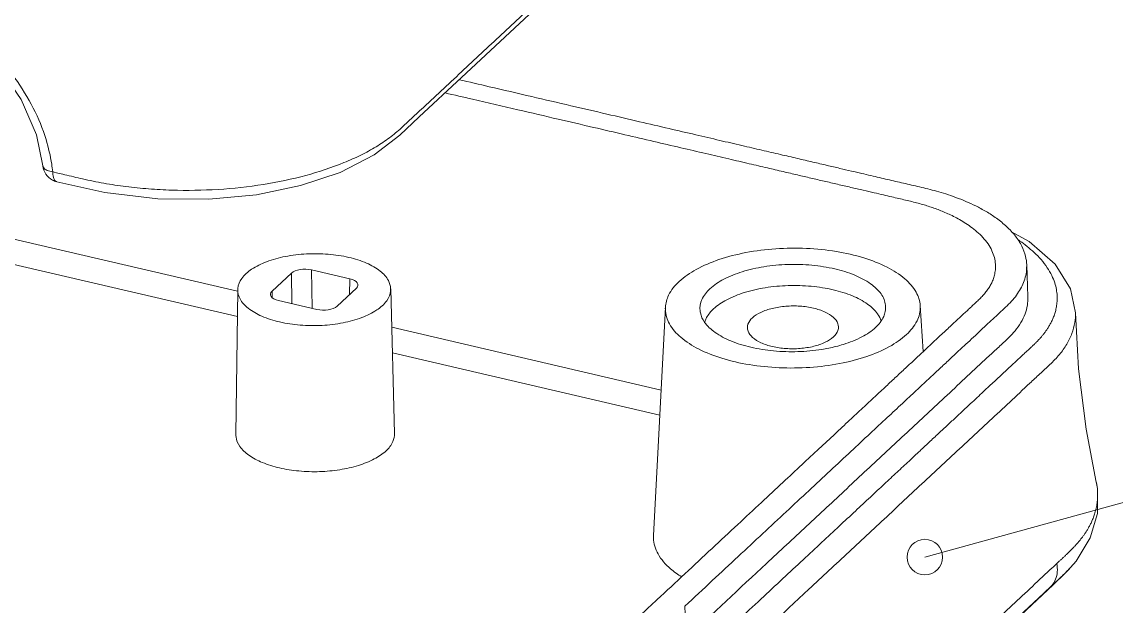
# Model space of a CAD drawing. Header units: millimetres. Extents: x 1204 to 1781, y 423 to 610.
# Drawn here: x 1660.84 to 1680.36, y 460.77 to 471.19 of the extents above; entities that cross this region are included whole.
import ezdxf

# ---------------------------------------------------------------- set-up
doc = ezdxf.new("R2010")
doc.units = ezdxf.units.MM
doc.layers.add('dim', color=82, linetype='Continuous', lineweight=9)
doc.layers.add('from', color=7, linetype='Continuous', lineweight=13)
doc.dimstyles.new('ISO', dxfattribs={"dimscale": 0.6, "dimtxt": 2.5, "dimasz": 2.5, "dimexe": 1.25, "dimexo": 0.625, "dimtad": 0, "dimdsep": 46, "dimtxsty": 'Standard', "dimblk": 'OPEN', "dimcen": 0, "dimclrd": 4, "dimclre": 4, "dimadec": 0, "dimazin": 0, "dimtfac": 1, "dimtofl": 0, "dimtmove": 0, "dimatfit": 3, "dimfxl": 1, "dimarcsym": 0})

# ---------------------------------------------------------------- blocks, each defined once
blk = doc.blocks.new('_Open')
at = {"color": 0, "linetype": 'ByBlock', "lineweight": -2}
for p, q in [((-1, 0.167), (0, 0)), ((-1, -0.167), (0, 0)), ((0, 0), (-1, 0))]:
    blk.add_line(p, q, dxfattribs=at)
blk = doc.blocks.new('u32')
at = {"color": 7, "linetype": 'Continuous'}
for p, q in [((-30.26, 59.268), (1.173, 51.948)), ((-30.241, 58.567), (1.173, 51.252)), ((-4.169, 55.39), (-4.169, 55.39)), ((-3.897, 55.225), (-3.755, 55.192)), ((-3.755, 55.192), (-3.623, 55.161)), ((-3.784, 54.955), (-3.785, 54.956)), ((22.876, 51.794), (22.844, 52.676)), ((2.124, 51.952), (2.657, 52.449)), ((2.67, 51.609), (2.657, 52.449)), ((3.226, 51.479), (3.21, 52.537)), ((3.21, 52.537), (4.259, 52.293)), ((4.251, 51.857), (4.259, 52.293)), ((1.132, 48.015), (1.182, 51.987)), ((4.44, 52.034), (3.908, 51.537)), ((5.489, 48.046), (5.382, 52.017)), ((2.13, 51.78), (2.124, 51.952)), ((3.354, 51.449), (2.305, 51.694)), ((12.923, 51.508), (12.597, 45.244)), ((19.92, 51.559), (20.005, 50.295)), ((24.183, 51.36), (24.183, 51.359)), ((5.41, 50.961), (12.805, 49.239)), ((5.429, 50.261), (12.769, 48.551)), ((24.752, 46.713), (24.751, 46.716)), ((23.574, 43.894), (23.901, 44.214)), ((23.901, 44.214), (24.069, 44.394)), ((24.045, 44.368), (24.069, 44.394)), ((20.878, 41.38), (23.574, 43.894)), ((23.303, 43.655), (23.534, 43.871)), ((23.534, 43.871), (23.407, 43.738)), ((15.073, 35.984), (23.303, 43.655)), ((23.407, 43.738), (23.407, 43.737)), ((13.461, 43.307), (13.491, 42.419))]:
    blk.add_line(p, q, dxfattribs=at)
for points in [[(6.168, 56.735), (7.324, 57.812), (21.272, 70.811)], [(-8.906, 60.315), (-8.068, 60.051), (-7.091, 59.566), (-6.18, 58.91), (-5.389, 58.113), (-4.765, 57.209), (-4.346, 56.24), (-4.169, 55.39)], [(-3.784, 54.955), (-2.466, 54.661), (-1.01, 54.485), (0.39, 54.474), (1.701, 54.6), (2.907, 54.848), (3.993, 55.211), (4.93, 55.689), (5.63, 56.232), (6.168, 56.735)], [(24.183, 51.36), (24.046, 52.02), (23.625, 52.697), (22.913, 53.318), (22.422, 53.584)], [(24.752, 46.713), (24.475, 48.163), (24.27, 49.819), (24.183, 51.359)], [(24.045, 44.367), (24.197, 44.545), (24.586, 45.179), (24.783, 45.847), (24.785, 46.534), (24.751, 46.716)]]:
    blk.add_lwpolyline(points, dxfattribs=at)
for centre, radius, start, end in [((-3.672, 55.442), 0.5, 186.0024, 242.3943), ((-8.446, 54.738), 4.575, 6.1081, 8.8143), ((-3.67, 55.446), 0.504, 242.4588, 256.871), ((14.617, 50.926), 0.636, 156.3354, 165.3887), ((14.644, 50.914), 0.665, 151.9856, 156.3247), ((18.067, 50.857), 0.829, 33.4194, 34.629), ((23.119, 46.348), 1.673, 12.063, 12.5943), ((23.161, 46.356), 1.631, 4.1299, 12.0968), ((19.937, 48.175), 5.602, 314.2585, 316.0147), ((20.969, 47.181), 4.169, 316.0055, 317.5557)]:
    blk.add_arc(centre, radius, start, end, dxfattribs=at)
for centre, ratio, start_param, end_param in [((3.024, 52.363), 0.470141, 1.098141, 2.668633), ((4.073, 52.119), 0.469909, 5.810251, 7.380743), ((2.491, 51.867), 0.469909, 2.668658, 4.23915), ((3.541, 51.623), 0.470141, -2.043451, -0.47296)]:
    blk.add_ellipse(centre, major_axis=(0.412, 0.003), ratio=ratio, start_param=start_param, end_param=end_param, dxfattribs=at)
for points, start_tangent, end_tangent in [([(-3.623, 55.161), (-3.568, 55.148), (-3.075, 55.033), (-2.787, 54.97), (-2.492, 54.914), (-1.887, 54.823), (-1.264, 54.759), (-0.631, 54.725), (0.643, 54.745), (1.888, 54.882), (3.055, 55.129), (4.1, 55.479), (4.564, 55.688), (4.982, 55.916), (5.351, 56.163), (5.516, 56.293), (5.668, 56.426), (5.943, 56.683), (6.219, 56.94), (6.771, 57.454), (7.322, 57.967), (7.874, 58.481), (8.976, 59.509), (10.079, 60.537), (11.182, 61.565), (12.285, 62.593), (14.307, 64.478)], (0.973735, -0.227685), (0.731534, 0.681805)), ([(-8.854, 60.481), (-8.083, 60.227), (-7.191, 59.797), (-6.346, 59.237), (-5.584, 58.565), (-4.937, 57.802), (-4.43, 56.975), (-4.079, 56.11), (-3.925, 55.439)], (0.967459, -0.25303), (0.153112, -0.988209)), ([(22.844, 52.676), (22.811, 52.909), (22.709, 53.187), (22.533, 53.464), (22.293, 53.724), (22.014, 53.951), (21.727, 54.138), (21.445, 54.29), (21.169, 54.417), (20.895, 54.525), (20.624, 54.619), (20.367, 54.696), (20.13, 54.758), (19.904, 54.813), (19.682, 54.864), (19.462, 54.915), (19.243, 54.966), (19.023, 55.017), (18.8, 55.069), (18.566, 55.124), (18.313, 55.183), (18.03, 55.248), (17.713, 55.322), (17.361, 55.404), (16.972, 55.495), (16.547, 55.594), (16.082, 55.702), (15.576, 55.82), (15.022, 55.949), (14.417, 56.09), (13.755, 56.244), (13.024, 56.414), (12.214, 56.603), (11.317, 56.812), (10.33, 57.041), (9.255, 57.292), (8.089, 57.563), (7.264, 57.756)], (-0.03715, 0.99931), (-0.973942, 0.226795)), ([(6.876, 57.394), (7.628, 57.219), (8.876, 56.929), (9.981, 56.672), (10.95, 56.446), (11.814, 56.245), (12.604, 56.061), (13.346, 55.888), (14.034, 55.728), (14.662, 55.581), (15.227, 55.45), (15.724, 55.334), (16.159, 55.233), (16.552, 55.141), (16.921, 55.055), (17.285, 54.971), (17.651, 54.885), (18.016, 54.801), (18.357, 54.721), (18.655, 54.652), (18.912, 54.592), (19.137, 54.539), (19.336, 54.493), (19.52, 54.451), (19.693, 54.409), (19.861, 54.366), (20.024, 54.32), (20.182, 54.27), (20.336, 54.217), (20.486, 54.16), (20.637, 54.096), (20.794, 54.024), (20.959, 53.939), (21.13, 53.839), (21.305, 53.721), (21.478, 53.584), (21.641, 53.425), (21.782, 53.248), (21.889, 53.061), (21.956, 52.875), (21.986, 52.697), (21.988, 52.618)], (0.973942, -0.226795), (-0.01252, -0.999922)), ([(-3.897, 55.225), (-4.05, 55.266), (-4.145, 55.334), (-4.168, 55.39)], (-0.983575, 0.180502), (-0.137114, 0.990555)), ([(-3.784, 54.957), (-3.828, 54.98), (-3.878, 55.075), (-3.897, 55.225)], (-0.965863, 0.259053), (-0.056086, 0.998426)), ([(22.594, 53.369), (22.656, 53.328), (22.853, 53.182), (23.048, 53.013), (23.237, 52.819), (23.408, 52.596), (23.532, 52.38), (23.613, 52.18), (23.659, 51.995), (23.679, 51.826), (23.678, 51.668), (23.66, 51.523), (23.631, 51.393), (23.593, 51.276), (23.55, 51.17), (23.503, 51.073), (23.454, 50.987), (23.406, 50.91), (23.358, 50.842), (23.31, 50.778), (23.259, 50.715), (23.205, 50.653), (23.147, 50.59), (23.085, 50.528), (23.023, 50.468), (22.958, 50.406), (22.882, 50.336), (22.796, 50.256), (22.698, 50.166), (22.592, 50.067), (22.481, 49.963), (22.366, 49.856), (22.249, 49.746), (22.126, 49.632), (21.995, 49.51), (21.852, 49.377), (21.694, 49.23), (21.525, 49.072), (21.343, 48.902), (21.147, 48.72), (20.935, 48.522), (20.705, 48.308), (20.459, 48.079), (20.196, 47.834), (19.915, 47.571), (19.612, 47.289), (19.285, 46.985), (18.933, 46.656), (18.551, 46.301), (18.14, 45.917), (17.697, 45.504), (17.219, 45.059), (16.704, 44.578), (16.148, 44.061), (15.549, 43.503), (14.904, 42.901), (14.208, 42.252)], (0.832527, -0.553985), (-0.731534, -0.681805)), ([(4.232, 52.879), (3.667, 52.966), (3.067, 52.974), (2.49, 52.903), (1.972, 52.757), (1.565, 52.551), (1.293, 52.298), (1.184, 52.023), (1.182, 51.987)], (-0.973942, 0.226795), (-0.003104, -0.999995)), ([(5.381, 52.017), (5.319, 52.244), (5.095, 52.502), (4.721, 52.72), (4.232, 52.879)], (-0.036969, 0.999316), (-0.973942, 0.226795)), ([(13.301, 52.215), (13.771, 52.547), (14.394, 52.817), (15.136, 53.01), (15.952, 53.115), (16.796, 53.126), (17.618, 53.041), (18.37, 52.865), (19.01, 52.61), (19.498, 52.29), (19.809, 51.922), (19.92, 51.559)], (0.731534, 0.681805), (0.06833, -0.997663)), ([(21.988, 52.618), (21.983, 52.535), (21.958, 52.392), (21.919, 52.267), (21.87, 52.157), (21.812, 52.054), (21.743, 51.955), (21.664, 51.856), (21.573, 51.76), (21.475, 51.665), (21.375, 51.572), (21.274, 51.479), (21.172, 51.383), (21.067, 51.286), (20.963, 51.188), (20.856, 51.088), (20.741, 50.981), (20.614, 50.863), (20.472, 50.731), (20.314, 50.584), (20.141, 50.423), (19.951, 50.246), (19.743, 50.051), (19.513, 49.837), (19.261, 49.602), (18.984, 49.344), (18.679, 49.06), (18.345, 48.748), (17.979, 48.408), (17.581, 48.036), (17.148, 47.633), (16.675, 47.192), (16.15, 46.703), (15.562, 46.155), (14.909, 45.546), (14.204, 44.889), (13.461, 44.197), (12.698, 43.485)], (-0.01252, -0.999922), (-0.731534, -0.681805)), ([(13.461, 43.307), (14.212, 44.007), (14.923, 44.669), (15.598, 45.299), (16.242, 45.899), (16.858, 46.473), (17.451, 47.025), (18.018, 47.554), (18.544, 48.045), (19.014, 48.482), (19.431, 48.871), (19.808, 49.222), (20.148, 49.54), (20.453, 49.823), (20.72, 50.073), (20.957, 50.294), (21.175, 50.496), (21.383, 50.69), (21.586, 50.88), (21.779, 51.06), (21.96, 51.228), (22.135, 51.391), (22.307, 51.553), (22.464, 51.717), (22.595, 51.887), (22.698, 52.059), (22.775, 52.236), (22.826, 52.43), (22.844, 52.652), (22.844, 52.676)], (0.731534, 0.681805), (-0.03715, 0.99931)), ([(18.961, 51.394), (18.968, 51.567), (18.846, 51.874), (18.558, 52.154), (18.125, 52.389), (17.576, 52.563), (16.948, 52.663), (16.284, 52.684), (15.63, 52.623), (15.03, 52.484), (14.524, 52.278), (14.148, 52.017)], (0.189197, 0.981939), (-0.731534, -0.681805)), ([(1.182, 51.987), (1.245, 51.742), (1.47, 51.484), (1.843, 51.266), (2.332, 51.107)], (-0.003104, -0.999995), (0.973942, -0.226795)), ([(2.332, 51.107), (2.897, 51.02), (3.497, 51.012), (4.074, 51.083), (4.592, 51.229), (4.999, 51.435), (5.272, 51.688), (5.38, 51.963), (5.381, 52.017)], (0.973942, -0.226795), (-0.036969, 0.999316)), ([(12.923, 51.508), (13.013, 51.84), (13.301, 52.215)], (0.055962, 0.998433), (0.731534, 0.681805)), ([(14.148, 52.017), (13.927, 51.721), (13.876, 51.409), (13.884, 51.357)], (-0.731534, -0.681805), (0.205239, -0.978712)), ([(18.749, 51.328), (18.474, 51.597), (18.058, 51.822), (17.532, 51.989), (16.93, 52.085), (16.294, 52.105), (15.667, 52.046), (15.091, 51.913), (14.607, 51.715), (14.246, 51.466)], (-0.568231, 0.822869), (-0.731534, -0.681805)), ([(22.876, 51.794), (22.862, 51.564), (22.798, 51.326), (22.684, 51.091), (22.523, 50.863), (22.425, 50.753), (22.309, 50.637), (22.04, 50.387), (21.762, 50.128), (21.212, 49.615), (20.66, 49.101), (20.109, 48.587), (19.006, 47.559), (17.903, 46.531), (16.8, 45.503), (15.697, 44.475), (13.491, 42.419)], (0.03689, -0.999319), (-0.731534, -0.681805)), ([(19.543, 50.761), (19.074, 50.429), (18.45, 50.158), (17.708, 49.965), (16.892, 49.86), (16.048, 49.85), (15.226, 49.935), (14.474, 50.11), (13.835, 50.365), (13.346, 50.686), (13.036, 51.053), (12.923, 51.445), (12.923, 51.508)], (-0.731534, -0.681805), (0.055962, 0.998433)), ([(14.246, 51.466), (14.056, 51.227)], (-0.731534, -0.681805), (-0.469262, -0.883059)), ([(17.675, 50.973), (17.66, 51.058), (17.539, 51.232), (17.308, 51.379), (16.992, 51.485), (16.619, 51.54), (16.228, 51.537), (15.857, 51.478), (15.541, 51.368), (15.311, 51.218)], (-0.024623, 0.999697), (-0.731534, -0.681805)), ([(18.696, 50.958), (18.917, 51.255), (18.961, 51.394)], (0.731534, 0.681805), (0.189197, 0.981939)), ([(19.92, 51.559), (19.922, 51.53), (19.832, 51.135), (19.543, 50.761)], (0.06833, -0.997663), (-0.731534, -0.681805)), ([(13.884, 51.357), (13.998, 51.102), (14.286, 50.821), (14.719, 50.586), (15.268, 50.412), (15.896, 50.312), (16.56, 50.292), (17.214, 50.353), (17.602, 50.432)], (0.205239, -0.978712), (0.969847, 0.243716)), ([(24.183, 51.359), (24.165, 51.09), (24.085, 50.792), (23.943, 50.498), (23.741, 50.213), (23.617, 50.074), (23.48, 49.937), (23.204, 49.68), (22.929, 49.423), (22.377, 48.909), (21.826, 48.395), (21.274, 47.881), (20.171, 46.854), (19.068, 45.826), (17.966, 44.798), (16.863, 43.77), (14.657, 41.714)], (0.024049, -0.999711), (-0.731534, -0.681805)), ([(15.311, 51.218), (15.191, 51.042), (15.177, 50.955)], (-0.731534, -0.681805), (-0.01049, -0.999945)), ([(18.844, 51.139), (18.759, 51.314)], (-0.302489, 0.953153), (-0.550733, 0.834682)), ([(15.177, 50.955), (15.192, 50.858), (15.313, 50.684), (15.544, 50.537), (15.86, 50.431), (16.233, 50.377), (16.624, 50.379), (16.995, 50.438), (17.311, 50.548), (17.541, 50.699)], (-0.01049, -0.999945), (0.731534, 0.681805)), ([(17.541, 50.699), (17.661, 50.874), (17.675, 50.973)], (0.731534, 0.681805), (-0.024623, 0.999697)), ([(17.602, 50.432), (17.815, 50.491), (18.32, 50.698), (18.696, 50.958)], (0.969847, 0.243716), (0.731534, 0.681805)), ([(1.133, 48.015), (1.135, 47.954), (1.241, 47.69), (1.485, 47.453), (1.857, 47.251), (2.325, 47.102)], (-0.020608, -0.999788), (0.973942, -0.226795)), ([(2.325, 47.102), (2.861, 47.017), (3.431, 46.999), (3.985, 47.051), (4.502, 47.17), (4.931, 47.346), (5.254, 47.569), (5.443, 47.823), (5.489, 48.047)], (0.973942, -0.226795), (-0.018952, 0.99982)), ([(23.67, 44.477), (23.735, 44.537), (23.798, 44.595), (23.86, 44.653), (23.921, 44.711), (23.982, 44.77), (24.043, 44.83), (24.104, 44.893), (24.166, 44.957), (24.225, 45.023), (24.281, 45.087), (24.334, 45.152), (24.384, 45.217), (24.431, 45.283), (24.476, 45.35), (24.52, 45.421), (24.564, 45.499), (24.609, 45.588), (24.653, 45.688), (24.696, 45.802), (24.734, 45.928), (24.765, 46.066), (24.785, 46.218), (24.791, 46.384), (24.787, 46.473)], (0.730528, 0.682883), (-0.071809, 0.997418)), ([(13.374, 44.109), (13.065, 44.333), (12.721, 44.741), (12.596, 45.174), (12.597, 45.243)], (-0.85046, 0.526039), (0.05591, 0.998436)), ([(15.21, 36.591), (17.416, 38.647), (18.519, 39.675), (19.621, 40.703), (20.724, 41.731), (21.827, 42.759), (22.379, 43.273), (22.93, 43.786), (23.482, 44.301), (23.67, 44.477)], (0.731534, 0.681805), (0.731884, 0.68143)), ([(23.534, 43.871), (23.638, 44.044), (23.684, 44.251), (23.67, 44.477)], (0.64991, 0.760011), (-0.18901, 0.981975)), ([(23.534, 43.871), (23.599, 43.93), (23.662, 43.989), (23.723, 44.046), (23.785, 44.104), (23.846, 44.164)], (0.730769, 0.682624), (0.715697, 0.698411)), ([(12.698, 43.485), (11.764, 42.615), (10.896, 41.806), (10.089, 41.054), (9.338, 40.354), (8.64, 39.704), (7.992, 39.099), (7.389, 38.537), (6.829, 38.015), (6.309, 37.531), (5.827, 37.082), (5.38, 36.665), (4.967, 36.28), (4.586, 35.925), (4.234, 35.598), (3.913, 35.298), (3.569, 35.02), (3.08, 34.742), (2.408, 34.48), (1.543, 34.267), (0.591, 34.15), (-0.32, 34.133), (-1.106, 34.193), (-1.766, 34.302), (-2.361, 34.438)], (-0.731534, -0.681805), (-0.973611, 0.228214))]:
    blk.add_spline(points, degree=3, dxfattribs=dict(at, start_tangent=start_tangent, end_tangent=end_tangent))
at = {"layer": 'dim'}
blk.add_leader([(20.048, 44.653), (43.232, 51.055)], dimstyle='ISO', override={"dimscale": 1, "dimasz": 1.95, "dimexo": 0.125, "dimadec": 2, "dimazin": 2, "dimldrblk": 'Small'}, dxfattribs=at)

msp = doc.modelspace()

# ---------------------------------------------------------------- block references
at = {"layer": 'from', "xscale": 0.65, "yscale": 0.65, "zscale": 0.65}
msp.add_blockref('u32', (1663.919, 432.619), dxfattribs=at)

doc.saveas('drawing.dxf')
